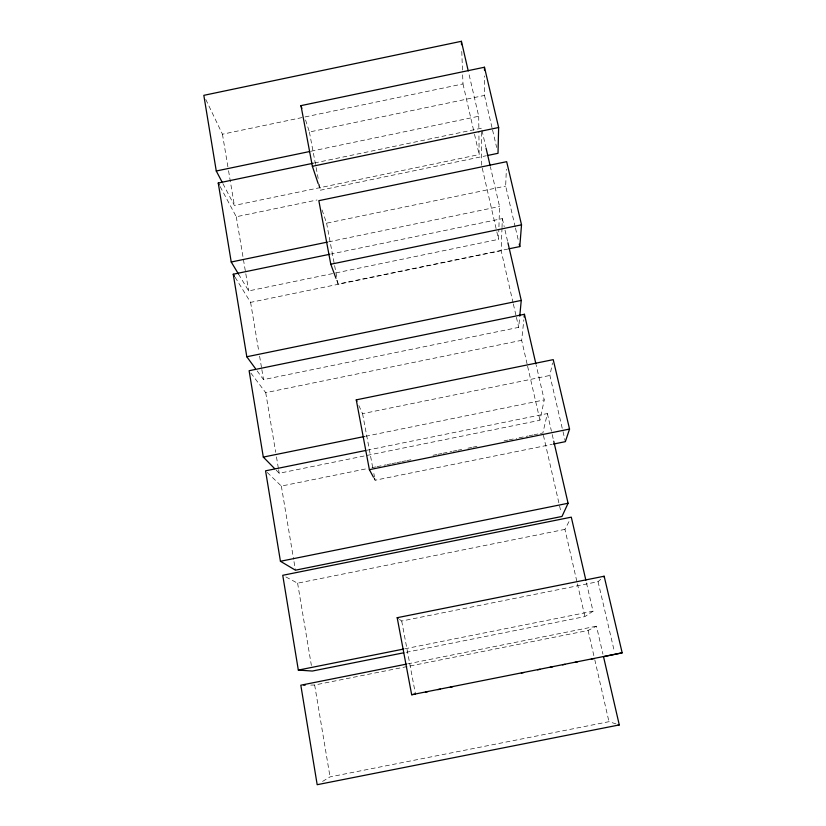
<?xml version="1.0" encoding="UTF-8"?>
<svg xmlns="http://www.w3.org/2000/svg" width="826" height="826" viewBox="0 0 826 826"><rect width="100%" height="100%" fill="white"/><g stroke="black" fill="none" stroke-linecap="round" stroke-linejoin="round"><path stroke-width="0.62" stroke-dasharray="4.13 3.1" d="M335.903 272.91L498.563 239.344L498.842 229.979M498.935 226.758L499.554 206.49L490.427 166.966M513.122 302.966L501.155 250.712L501.971 228.719M502.012 227.615L502.342 218.601L330.823 254.057M515.228 227.026L505.667 186.077L506.359 169.247M257.134 370.874L263.525 379.619L518.707 327.354L519.678 317.05M527.091 363.987L521.671 340.302L523.849 319.786M276.214 470.211L279.209 473.257L539.977 420.269L544.22 399.918L536.219 365.247M562.227 428.26L549.899 375.458L552.532 362.934M366.961 450.222L547.37 413.547L542.878 432.979L539.13 433.743M576.827 581.298L564.943 529.373L569.95 519.75M399.505 619.407L401.694 621.028L598.065 581.69L602.268 577.932M406.206 652.292L584.911 616.588L593.016 611.209L586.408 582.578M322.574 781.427L330.039 776.894L608.968 721.687L616.01 723.896M310.731 685.074L314.654 685.022L588.081 630.465L596.475 626.191L602.939 654.151M205.808 99.471L222.442 134.215L462.983 83.922L462.529 71.738M305.568 119.997L309.399 131.995L484.49 95.424L484.47 75.971M310.989 151.241L478.719 116.27L468.538 72.203M314.489 162.97L481.465 128.195L481.486 131.189M222.886 183.599L234.367 205.447L479.152 154.576L478.894 132.243M318.062 183.279L320.385 190.217L486.142 155.773M220.16 186.604L236.267 216.753L317.039 199.985M322.037 209.938L326.6 223.175L505.667 186.077M328.521 241.873L499.554 206.49M238.507 274.067L248.678 290.917L334.654 273.169M336.688 280.231L338.092 284.041L507.649 249.091M235.09 277.226L250.598 302.368L501.155 250.712M250.877 373.063L265.714 392.67L521.671 340.302M358.856 405.545L362.552 413.661L549.899 375.458M365.598 436.273L544.22 399.918M267.252 472.462L281.346 486.07L367.033 468.672M372.01 467.661L375.737 466.907M376.986 466.649L385.69 464.883M386.929 464.635L390.667 463.871M391.916 463.623L395.644 462.87M396.893 462.612L400.631 461.858M401.87 461.6L405.607 460.846M406.846 460.588L411.833 459.576M433.01 455.281L436.748 454.527M437.997 454.269L441.734 453.515M442.984 453.257L451.708 451.481M452.958 451.233L456.695 450.469M457.945 450.222L461.682 449.458M467.929 448.198L471.667 447.434M472.916 447.176L477.913 446.164M504.128 440.847L507.876 440.082M509.126 439.835L516.622 438.307M519.12 437.801L527.876 436.025M529.125 435.767L532.884 435.013M534.133 434.755L537.881 433.991M374.013 478.213L375.118 480.236L552.243 444.326M285.91 576.971L297.608 583.187L564.943 529.373M404.823 648.813L593.016 611.209M407.662 663.877L596.475 626.191M484.49 95.424L492.286 128.794M492.554 129.961L496.643 147.441M515.517 228.244L518.367 240.449M563.012 431.606L565.356 441.662M598.065 581.69L614.461 651.931M481.981 130.394L485.802 146.935M502.342 218.601L504.201 226.644M505.006 230.103L507.67 241.657M547.37 413.547L551.448 431.203M552.212 434.528L553.492 440.082M462.983 83.922L474.248 133.12M474.516 134.308L479.152 154.576M482.27 168.194L496.56 230.63M496.849 231.869L498.563 239.344M513.369 304.071L516.157 316.244M516.415 317.349L518.707 327.354M527.607 366.259L539.977 420.269M543.415 435.323L561.153 512.822M577.405 583.806L584.911 616.588M588.081 630.465L594.266 657.455M594.782 659.726L608.968 721.687M309.399 131.995L318.165 178.437M319.27 184.322L320.385 190.217M326.6 223.175L334.375 264.382M334.613 265.6L336.698 276.648M337.39 280.344L338.092 284.041M362.552 413.661L373.207 470.128M373.848 473.484L374.477 476.86M374.694 477.986L375.118 480.236M401.694 621.028L415.478 694.108M222.442 134.215L228.358 169.526M228.554 170.714L234.367 205.447M236.267 216.753L248.678 290.917M250.598 302.368L258.858 351.711M259.601 356.151L261.656 368.417M261.842 369.532L263.525 379.619M265.714 392.67L275.688 452.256M276.473 456.902L278.424 468.579M278.62 469.746L279.209 473.257M281.346 486.07L293.591 559.192M294.004 561.628L295.429 570.177M297.608 583.187L311.381 665.457M314.654 685.022L330.039 776.894M461.775 51.408L462.488 70.695M478.719 116.27L478.873 130.291M481.496 132.191L481.723 165.789"/><path stroke-width="1.24" d="M318.062 183.279L312.383 166.294L300.984 105.635L484.459 67.236L498.636 127.514L498.016 153.306L487.33 155.525M508.868 248.832L519.791 246.582L521.526 224.827L506.668 161.679L318.836 200.677L330.782 264.227L335.975 278.3M519.76 316.162L521.247 300.427L507.938 242.813M524.149 317.05L524.438 314.272L249.111 370.719L263.308 457.088L274.676 468.652M373.455 477.18L369.387 469.674L356.264 399.856L553.224 359.64L569.548 429.055L565.356 441.662L553.43 444.078M553.75 441.198L568.082 503.261L561.99 516.457L295.429 570.177L280.437 561.277L265.569 470.83L365.732 450.469M603.527 576.806L604.157 576.228L622.174 652.829L603.775 656.629M468.249 70.953L461.404 41.3L203.826 95.341L216.267 170.992L221.967 181.844M216.267 170.992L309.74 151.509M238.507 274.067L231.228 262.007L218.24 183.021L313.24 163.228M312.383 166.294L498.636 127.514M231.228 262.007L327.303 242.121M255.471 368.602L246.809 356.76L233.242 274.222L329.595 254.305M330.782 264.227L521.526 224.827M246.809 356.76L521.247 300.427M263.308 457.088L364.38 436.52M369.387 469.674L569.548 429.055M280.437 561.277L568.082 503.261M415.117 694.17L411.668 694.728L397.192 617.703L604.157 576.228M585.861 580.213L571.293 517.159L282.75 575.299L298.331 670.092L403.604 649.06M403.738 652.788L312.321 671.042L298.331 670.092M406.433 664.125L300.819 685.198L317.184 784.7L619.283 724.929L603.496 656.598M411.668 694.728L622.174 652.829M425.431 692.126L427.92 691.63M437.863 689.648L440.351 689.152M450.315 687.18L452.803 686.685M521.33 673.035L523.829 672.54M537.55 669.814L540.049 669.308M550.033 667.325L552.532 666.83M562.527 664.837L565.025 664.341M575.02 662.349L577.519 661.853M591.271 659.117L593.77 658.621M303.761 685.167L305.197 685.146M618.168 724.578L619.283 724.929M397.192 617.703L398.132 618.395M233.242 274.222L234.47 276.225M218.24 183.021L219.2 184.807M356.264 399.856L356.925 401.302M300.984 105.635L301.862 108.382M519.224 244.135L519.791 246.582M486.049 148.05L490.169 165.85M524.438 314.272L535.929 364.018M461.404 41.3L461.527 44.697M484.459 67.236L484.47 70.179"/></g></svg>
